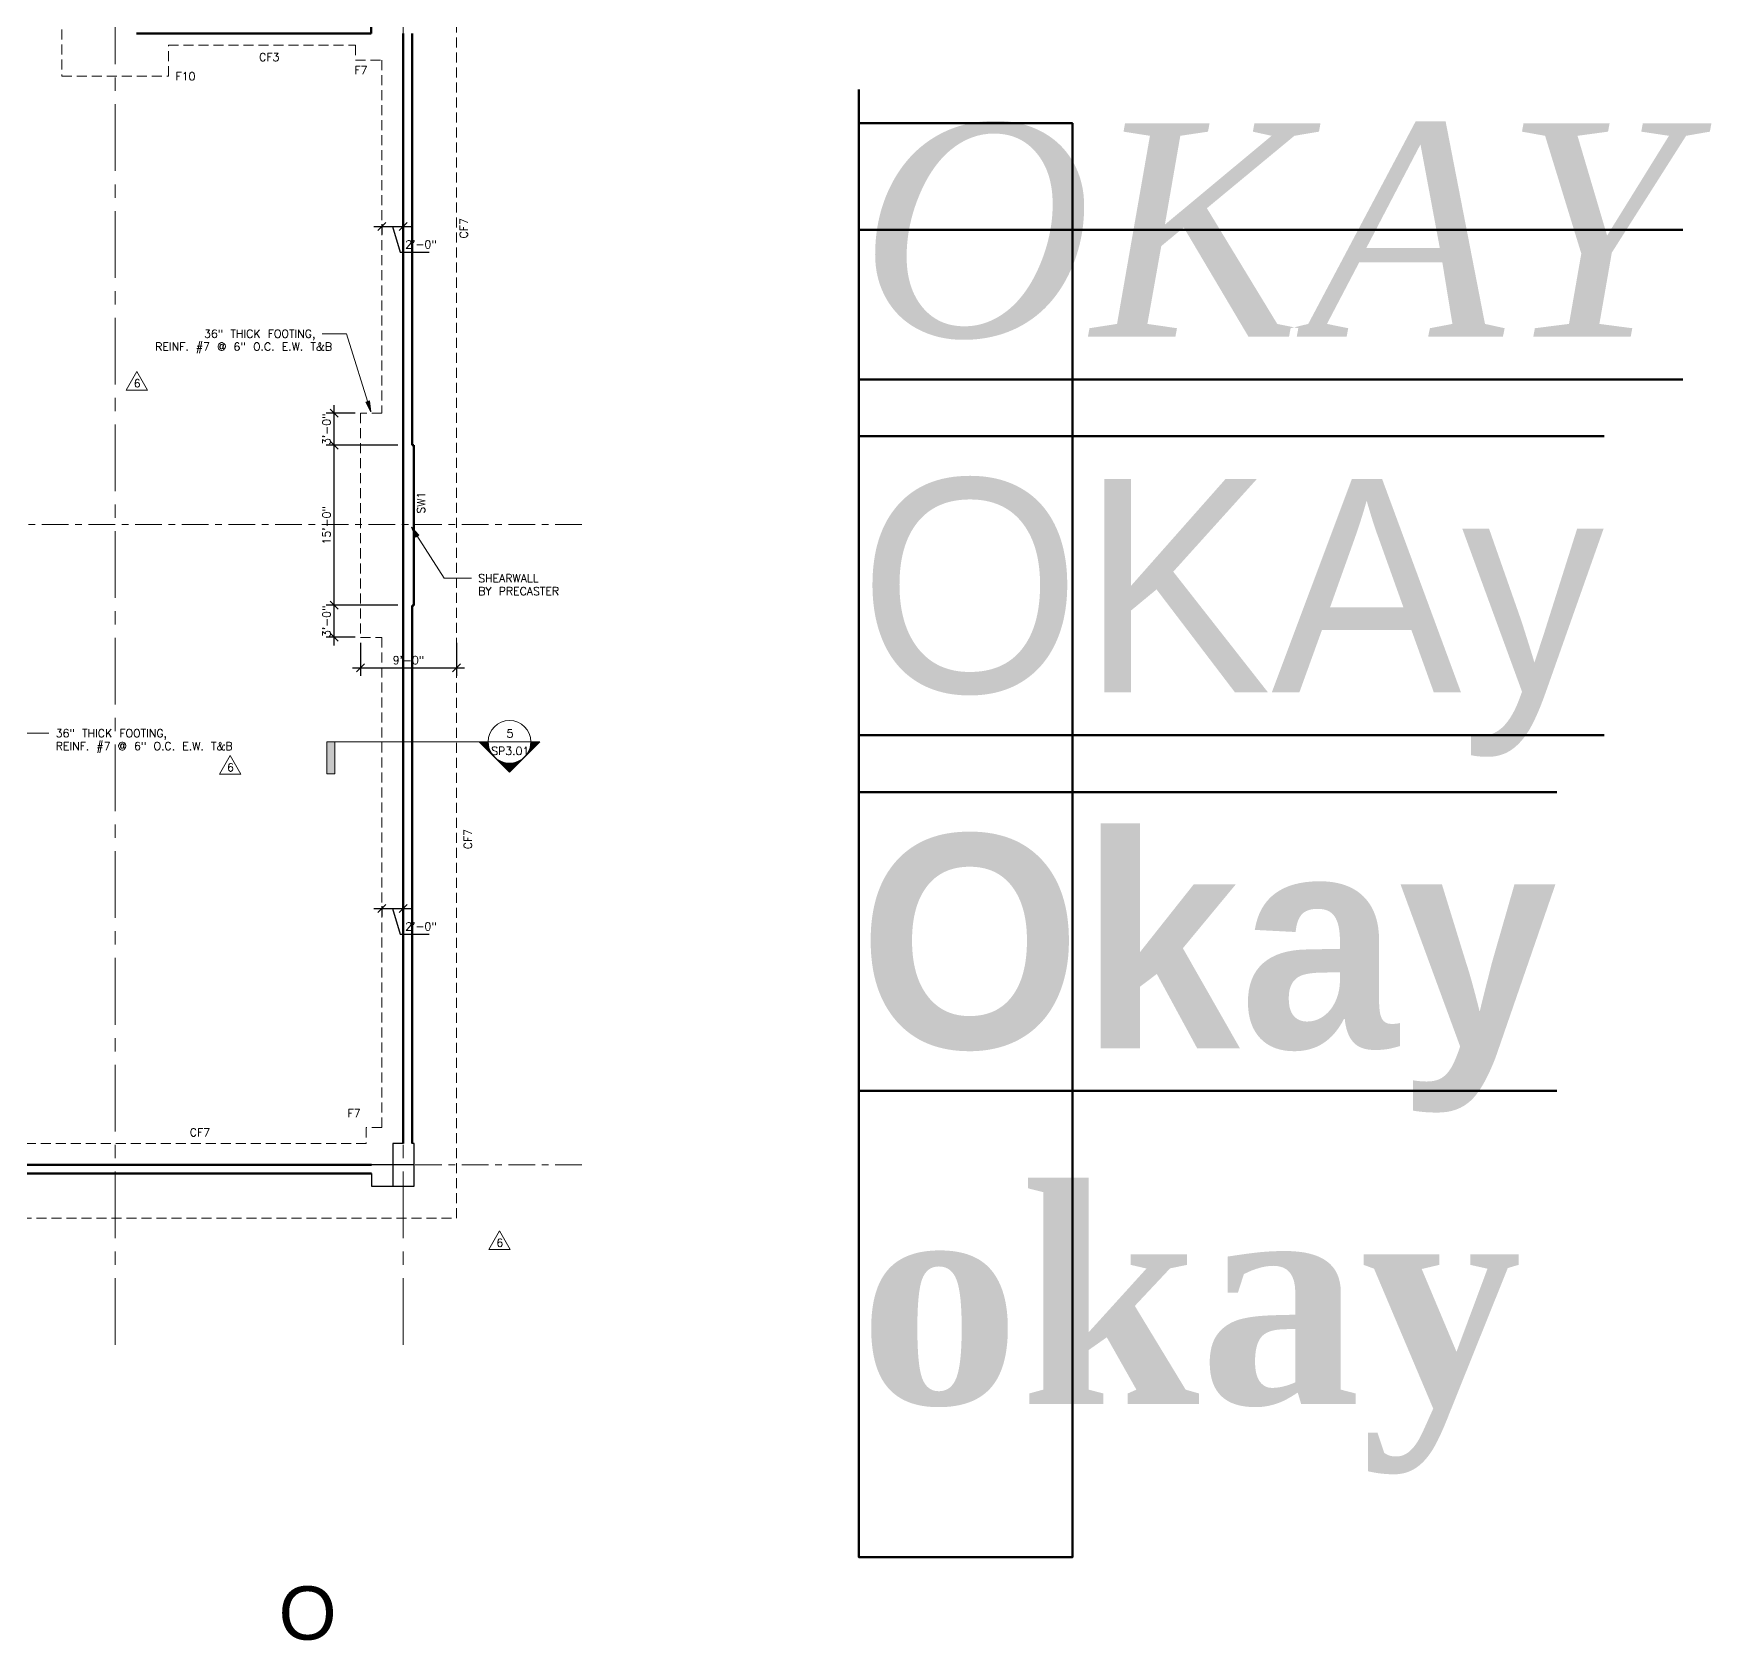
# Model space of a CAD drawing. Header units: feet. Extents: x 910 to 1330, y 4938 to 5224.
# Drawn here: x 1172.4 to 1329.6, y 4955.4 to 5106 of the extents above; entities that cross this region are included whole.
import ezdxf

# ---------------------------------------------------------------- set-up
doc = ezdxf.new("R2010")
doc.units = ezdxf.units.FT
doc.header["$LTSCALE"] = 5
doc.header["$MEASUREMENT"] = 0
doc.header["$PDMODE"] = 35
doc.header["$PDSIZE"] = 1
for name, pattern in [('CENTER', [2, 1.25, -0.25, 0.25, -0.25]), ('Grid Line 1_2_', [0.875, 0.5, -0.125, 0.125, -0.125]), ('Hidden', [0.28125, 0.1875, -0.09375])]:
    doc.linetypes.add(name, pattern=pattern)
doc.layers.get('0').update_dxf_attribs({"color": 250})
doc.layers.get('Defpoints').update_dxf_attribs({"color": 250})
for name, color, linetype, lineweight in [('A-ANNO-DIMS', 250, 'Continuous', 9), ('A-DETL-MBND', 5, 'Hidden', 9), ('A-WALL', 250, 'Continuous', 13), ('G-ANNO-REVC-IDEN', 250, 'Continuous', 9), ('G-ANNO-SYMB', 250, 'Continuous', 9), ('G-ANNO-TEXT', 250, 'Continuous', 9), ('G-ANNO-TTLB-WIDE', 250, 'Continuous', 50), ('S-COLS', 250, 'Continuous', 9), ('S-FNDN-IDEN', 250, 'Continuous', 9), ('S-GRID', 1, 'CENTER', 9)]:
    doc.layers.add(name, color=color, linetype=linetype, lineweight=lineweight)
doc.styles.get("Standard").update_dxf_attribs({"font": 'arial.ttf'})
doc.styles.add('txt_also', font='txt.shx')
doc.dimstyles.new('Linear_-_3_32__Arial', dxfattribs={"dimtxt": 0.75, "dimasz": 0.75, "dimexe": 0.75, "dimexo": 0.5, "dimgap": 0.35, "dimtad": 1, "dimdec": 4, "dimlfac": 12, "dimrnd": 0.0625, "dimzin": 3, "dimdsep": 46, "dimlunit": 4, "dimtxsty": 'txt_also', "dimblk1": 'OBLIQUE', "dimblk2": 'OBLIQUE', "dimsah": 1, "dimcen": 0.09, "dimdle": 0.75, "dimazin": 0, "dimtfac": 1, "dimtdec": 4, "dimtmove": 1, "dimatfit": 2, "dimfxl": 1, "dimtvp": 1, "dimfrac": 2, "dimtolj": 1, "dimtzin": 0, "dimarcsym": 2})

# ---------------------------------------------------------------- blocks, each defined once
blk = doc.blocks.new('_Oblique')
at = {"color": 0, "linetype": 'ByBlock', "lineweight": -2}
blk.add_line((-0.5, -0.5), (0.5, 0.5), dxfattribs=at)
blk = doc.blocks.new('*D10')
at = {"layer": 'A-ANNO-DIMS', "color": 0, "lineweight": -2, "transparency": 16777216}
for p, q in [((1204.25, 5087.93), (1207.75, 5087.93)), ((1205, 5088.14), (1205, 5087.18)), ((1206, 5087.93), (1206.73, 5085.51)), ((1207, 5088.14), (1207, 5087.18)), ((1206.73, 5085.51), (1209.43, 5085.51))]:
    blk.add_line(p, q, dxfattribs=at)
at = {"layer": 'Defpoints', "color": 0, "transparency": 16777216}
for p in [(1205, 5088.64), (1207, 5088.64), (1207, 5087.93)]:
    blk.add_point(p, dxfattribs=at)
at = {"layer": 'A-ANNO-DIMS', "color": 0, "lineweight": -2, "transparency": 16777216, "xscale": 0.75, "yscale": 0.75, "zscale": 0.75, "rotation": 180}
blk.add_blockref('_Oblique', (1205, 5087.93), dxfattribs=at)
at = {"layer": 'A-ANNO-DIMS', "color": 0, "lineweight": -2, "transparency": 16777216, "xscale": 0.75, "yscale": 0.75, "zscale": 0.75}
blk.add_blockref('_Oblique', (1207, 5087.93), dxfattribs=at)
at = {"layer": 'A-ANNO-DIMS', "color": 0, "transparency": 16777216, "insert": (1208.68, 5086.24), "char_height": 0.75, "width": 3.2068, "attachment_point": 5, "style": 'txt_also'}
blk.add_mtext('\\A1;2\'-0"', dxfattribs=at)
blk = doc.blocks.new('*D11')
at = {"layer": 'A-ANNO-DIMS', "color": 0, "lineweight": -2, "transparency": 16777216}
for p, q in [((1204.25, 5024.02), (1207.75, 5024.02)), ((1205, 5024.22), (1205, 5023.27)), ((1206, 5024.02), (1206.73, 5021.59)), ((1207, 5024.22), (1207, 5023.27)), ((1206.73, 5021.59), (1209.43, 5021.59))]:
    blk.add_line(p, q, dxfattribs=at)
at = {"layer": 'Defpoints', "color": 0, "transparency": 16777216}
for p in [(1205, 5024.72), (1207, 5024.72), (1207, 5024.02)]:
    blk.add_point(p, dxfattribs=at)
at = {"layer": 'A-ANNO-DIMS', "color": 0, "lineweight": -2, "transparency": 16777216, "xscale": 0.75, "yscale": 0.75, "zscale": 0.75, "rotation": 180}
blk.add_blockref('_Oblique', (1205, 5024.02), dxfattribs=at)
at = {"layer": 'A-ANNO-DIMS', "color": 0, "lineweight": -2, "transparency": 16777216, "xscale": 0.75, "yscale": 0.75, "zscale": 0.75}
blk.add_blockref('_Oblique', (1207, 5024.02), dxfattribs=at)
at = {"layer": 'A-ANNO-DIMS', "color": 0, "transparency": 16777216, "insert": (1208.68, 5022.33), "char_height": 0.75, "width": 3.2068, "attachment_point": 5, "style": 'txt_also'}
blk.add_mtext('\\A1;2\'-0"', dxfattribs=at)
blk = doc.blocks.new('*D22')
at = {"layer": 'A-ANNO-DIMS', "color": 0, "lineweight": -2, "transparency": 16777216}
for p, q in [((1200.55, 5048.67), (1200.55, 5053.17)), ((1206.5, 5052.42), (1199.8, 5052.42)), ((1202.5, 5049.42), (1199.8, 5049.42))]:
    blk.add_line(p, q, dxfattribs=at)
at = {"layer": 'Defpoints', "color": 0, "transparency": 16777216}
for p in [(1200.55, 5052.42), (1207, 5052.42), (1203, 5049.42)]:
    blk.add_point(p, dxfattribs=at)
at = {"layer": 'A-ANNO-DIMS', "color": 0, "lineweight": -2, "transparency": 16777216, "xscale": 0.75, "yscale": 0.75, "zscale": 0.75}
for p, rotation in [((1200.55, 5052.42), 90), ((1200.55, 5049.42), 270)]:
    blk.add_blockref('_Oblique', p, dxfattribs=dict(at, rotation=rotation))
at = {"layer": 'A-ANNO-DIMS', "color": 0, "transparency": 16777216, "insert": (1199.82, 5050.92), "char_height": 0.75, "width": 3.2068, "attachment_point": 5, "rotation": 90, "style": 'txt_also'}
blk.add_mtext('\\A1;3\'-0"', dxfattribs=at)
blk = doc.blocks.new('*D23')
at = {"layer": 'A-ANNO-DIMS', "color": 0, "lineweight": -2, "transparency": 16777216}
for p, q in [((1206.5, 5067.42), (1199.8, 5067.42)), ((1200.55, 5051.67), (1200.55, 5068.17)), ((1206.5, 5052.42), (1199.8, 5052.42))]:
    blk.add_line(p, q, dxfattribs=at)
at = {"layer": 'Defpoints', "color": 0, "transparency": 16777216}
for p in [(1200.55, 5067.42), (1207, 5067.42), (1207, 5052.42)]:
    blk.add_point(p, dxfattribs=at)
at = {"layer": 'A-ANNO-DIMS', "color": 0, "lineweight": -2, "transparency": 16777216, "xscale": 0.75, "yscale": 0.75, "zscale": 0.75}
for p, rotation in [((1200.55, 5067.42), 90), ((1200.55, 5052.42), 270)]:
    blk.add_blockref('_Oblique', p, dxfattribs=dict(at, rotation=rotation))
at = {"layer": 'A-ANNO-DIMS', "color": 0, "transparency": 16777216, "insert": (1199.82, 5059.92), "char_height": 0.75, "width": 3.899, "attachment_point": 5, "rotation": 90, "style": 'txt_also'}
blk.add_mtext('\\A1;15\'-0"', dxfattribs=at)
blk = doc.blocks.new('*D24')
at = {"layer": 'A-ANNO-DIMS', "color": 0, "lineweight": -2, "transparency": 16777216}
for p, q in [((1202.5, 5070.42), (1199.8, 5070.42)), ((1200.55, 5066.67), (1200.55, 5071.17)), ((1206.5, 5067.42), (1199.8, 5067.42))]:
    blk.add_line(p, q, dxfattribs=at)
at = {"layer": 'Defpoints', "color": 0, "transparency": 16777216}
for p in [(1200.55, 5070.42), (1203, 5070.42), (1207, 5067.42)]:
    blk.add_point(p, dxfattribs=at)
at = {"layer": 'A-ANNO-DIMS', "color": 0, "lineweight": -2, "transparency": 16777216, "xscale": 0.75, "yscale": 0.75, "zscale": 0.75}
for p, rotation in [((1200.55, 5070.42), 90), ((1200.55, 5067.42), 270)]:
    blk.add_blockref('_Oblique', p, dxfattribs=dict(at, rotation=rotation))
at = {"layer": 'A-ANNO-DIMS', "color": 0, "transparency": 16777216, "insert": (1199.82, 5068.92), "char_height": 0.75, "width": 3.2068, "attachment_point": 5, "rotation": 90, "style": 'txt_also'}
blk.add_mtext('\\A1;3\'-0"', dxfattribs=at)
blk = doc.blocks.new('*D25')
at = {"layer": 'A-ANNO-DIMS', "color": 0, "lineweight": -2, "transparency": 16777216}
for p, q in [((1203, 5048.92), (1203, 5045.8)), ((1212, 5048.92), (1212, 5045.8)), ((1202.25, 5046.55), (1212.75, 5046.55))]:
    blk.add_line(p, q, dxfattribs=at)
at = {"layer": 'Defpoints', "color": 0, "transparency": 16777216}
for p in [(1203, 5049.42), (1212, 5049.42), (1212, 5046.55)]:
    blk.add_point(p, dxfattribs=at)
at = {"layer": 'A-ANNO-DIMS', "color": 0, "lineweight": -2, "transparency": 16777216, "xscale": 0.75, "yscale": 0.75, "zscale": 0.75, "rotation": 180}
blk.add_blockref('_Oblique', (1203, 5046.55), dxfattribs=at)
at = {"layer": 'A-ANNO-DIMS', "color": 0, "lineweight": -2, "transparency": 16777216, "xscale": 0.75, "yscale": 0.75, "zscale": 0.75}
blk.add_blockref('_Oblique', (1212, 5046.55), dxfattribs=at)
at = {"layer": 'A-ANNO-DIMS', "color": 0, "transparency": 16777216, "insert": (1207.5, 5047.28), "char_height": 0.75, "width": 3.2068, "attachment_point": 5, "style": 'txt_also'}
blk.add_mtext('\\A1;9\'-0"', dxfattribs=at)
blk = doc.blocks.new('Section - 3_32_ x 3_8_-18514-NORTH GARAGE FOUNDATION PLAN')
at = {"layer": 'G-ANNO-SYMB'}
blk.add_hatch(color=256, dxfattribs=at).paths.add_polyline_path([(0, 0.375), (0, 0), (-0.09375, 0), (-0.09375, 0.375)], flags=0)
for p, q in [((0, 0.375), (-0.09375, 0.375)), ((-0.09375, 0.375), (-0.09375, 0)), ((0, 0), (0, 0.375)), ((-0.09375, 0), (0, 0))]:
    blk.add_line(p, q, dxfattribs=at)
blk = doc.blocks.new('Section - Section Head - Filled-1526-NORTH GARAGE FOUNDATION PLAN')
at = {"layer": 'G-ANNO-SYMB'}
h = blk.add_hatch(color=256, dxfattribs=at)
edge = h.paths.add_edge_path(flags=0)
edge.add_line((-0.427, 0.177), (-0.25, 0.354))
edge.add_line((-0.25, 0.354), (-0.25, 0.25))
edge.add_arc((-0.25, 0), 0.25, 90, 135)
h = blk.add_hatch(color=256, dxfattribs=at)
edge = h.paths.add_edge_path(flags=0)
edge.add_arc((-0.25, 0), 0.25, 45, 90)
edge.add_line((-0.25, 0.25), (-0.25, 0.354))
edge.add_line((-0.25, 0.354), (-0.073, 0.177))
h = blk.add_hatch(color=256, dxfattribs=at)
edge = h.paths.add_edge_path(flags=0)
edge.add_arc((-0.25, 0), 0.25, 137.9216, 180)
edge.add_line((-0.5, 0), (-0.604, 0))
edge.add_line((-0.604, 0), (-0.436, 0.168))
h = blk.add_hatch(color=256, dxfattribs=at)
edge = h.paths.add_edge_path(flags=0)
edge.add_line((-0.064, 0.168), (0.104, 0))
edge.add_line((0.104, 0), (0, 0))
edge.add_arc((-0.25, 0), 0.25, 0, 42.0784)
for p, q in [((-0.25, 0.354), (-0.604, 0)), ((-0.25, 0.354), (-0.427, 0.177)), ((-0.25, 0.354), (0.104, 0)), ((-0.25, 0.25), (-0.25, 0.354)), ((-0.073, 0.177), (-0.25, 0.354)), ((-0.25, 0.354), (-0.25, 0.25)), ((-0.436, 0.168), (-0.604, 0)), ((-0.5, 0), (-0.604, 0)), ((-0.604, 0), (-0.5, 0)), ((0.104, 0), (-0.064, 0.168)), ((0, 0), (0.104, 0)), ((0, 0), (0.104, 0))]:
    blk.add_line(p, q, dxfattribs=at)
for start, end in [(360, 180), (180, 360)]:
    blk.add_arc((-0.25, 0), 0.25, start, end, dxfattribs=at)
blk = doc.blocks.new('Revision Tag - Revision Tag-1868994-NORTH GARAGE FOUNDATION PLAN')
at = {"layer": 'G-ANNO-REVC-IDEN'}
for p, q in [((0, 0.138), (-0.126, -0.08)), ((0, 0.138), (0.126, -0.08)), ((-0.126, -0.08), (0.126, -0.08))]:
    blk.add_line(p, q, dxfattribs=at)

msp = doc.modelspace()

# ---------------------------------------------------------------- hatches: boundary and pattern name
at = {"layer": 'G-ANNO-TEXT'}
for points in [[(1203.9733484, 5070.5671235), (1203.8428381, 5071.5741281), (1203.506293, 5071.4687612)], [(1207.7697016, 5059.7547112), (1208.1598536, 5058.8172291), (1208.4569623, 5059.007206)]]:
    msp.add_hatch(color=7, dxfattribs=at).paths.add_polyline_path(points, flags=0)

# ---------------------------------------------------------------- linework, layer by layer
at = {"layer": 'A-DETL-MBND'}
for points in [[(1167, 4995), (1212, 4995), (1212, 5107.8333333), (1209.5208333, 5107.8333333), (1209.5208333, 5108), (1212, 5108), (1212, 5125), (1185, 5125), (1185, 5126), (1175, 5126), (1175, 5125), (1147.5, 5125)], [(1147.5, 5118), (1175, 5118), (1175, 5116), (1176.9166667, 5116), (1176.9166667, 5112), (1175, 5112), (1175, 5102), (1185, 5102), (1185, 5104.9166667), (1202.5208333, 5104.9166667), (1202.5208333, 5103.5), (1205, 5103.5), (1205, 5070.4166667), (1203, 5070.4166667), (1203, 5049.4166667), (1205, 5049.4166667), (1205, 5003.4791667), (1203.5208333, 5003.4791667), (1203.5208333, 5002), (1167, 5002)]]:
    msp.add_lwpolyline(points, dxfattribs=at)
at = {"layer": 'A-WALL', "lineweight": 50}
for p, q in [((1204, 5106), (1204, 5106.8333333)), ((1182, 5106), (1204, 5106)), ((1207, 5106), (1207, 5002)), ((1207.8333333, 5067.4166667), (1207.8333333, 5106)), ((1208, 5067.4166667), (1207.8333333, 5067.4166667)), ((1208, 5052.4166667), (1208, 5067.4166667)), ((1207.8333333, 5002), (1207.8333333, 5052.4166667)), ((1207.8333333, 5052.4166667), (1208, 5052.4166667)), ((1204.0208333, 5000), (1164, 5000)), ((1164, 4999.1666667), (1204.0208333, 4999.1666667))]:
    msp.add_line(p, q, dxfattribs=at)
at = {"layer": 'G-ANNO-SYMB'}
msp.add_line((1218.9691826, 5039.6257375), (1200.6140663, 5039.6257375), dxfattribs=at)
at = {"layer": 'G-ANNO-TEXT', "color": 7}
for p, q in [((1201.6875304, 5077.8680931), (1199.4017124, 5077.8680931)), ((1203.9733484, 5070.5671235), (1201.6875304, 5077.8680931)), ((1203.8428381, 5071.5741281), (1203.506293, 5071.4687612)), ((1203.506293, 5071.4687612), (1203.9733484, 5070.5671235)), ((1203.9733484, 5070.5671235), (1203.8428381, 5071.5741281)), ((1207.7697016, 5059.7547112), (1208.1598536, 5058.8172291)), ((1208.4569623, 5059.007206), (1207.7697016, 5059.7547112)), ((1207.7697016, 5059.7547112), (1210.8383174, 5054.955641)), ((1208.1598536, 5058.8172291), (1208.4569623, 5059.007206)), ((1210.8383174, 5054.955641), (1213.3966441, 5054.955641)), ((1171.2935932, 5040.4360062), (1173.7963041, 5040.4360062))]:
    msp.add_line(p, q, dxfattribs=at)
at = {"layer": 'G-ANNO-TTLB-WIDE', "color": 221, "ltscale": 10}
msp.add_line((1249.7225328, 5097.5972847), (1249.7225328, 5100.7525936), dxfattribs=at)
msp.add_lwpolyline([(1249.7225328, 5097.5972847), (1269.7225328, 5097.5972847), (1269.7225328, 4963.2100014), (1249.7225328, 4963.2100014)], close=True, dxfattribs=at)
at = {"layer": 'S-COLS', "lineweight": 30}
for p, q in [((1207, 5002), (1206.0208333, 5002)), ((1206.0208333, 5002), (1206.0208333, 4998)), ((1208.0208333, 5002), (1207.8333333, 5002)), ((1208.0208333, 4998), (1208.0208333, 5002)), ((1208.0208333, 5000), (1204.0208333, 5000)), ((1204.0208333, 4999.1666667), (1204.0208333, 4998)), ((1204.0208333, 4998), (1208.0208333, 4998))]:
    msp.add_line(p, q, dxfattribs=at)
at = {"layer": 'S-GRID'}
for p, q in [((1180, 4983.1206391), (1180, 5133.7266495)), ((1207, 4983.1206391), (1207, 5133.7266495))]:
    msp.add_line(p, q, dxfattribs=at)
at = {"layer": 'S-GRID', "linetype": 'Grid Line 1_2_'}
for p, q in [((1223.7579736, 5060), (987.5957821, 5060)), ((1223.7579736, 5000), (987.5957821, 5000))]:
    msp.add_line(p, q, dxfattribs=at)

# ---------------------------------------------------------------- block references
at = {"layer": 'G-ANNO-REVC-IDEN', "xscale": 7.999999999999992, "yscale": 7.999999999999992, "zscale": 7.999999999999992}
for p in [(1182.0409314, 5073.2322491), (1190.78633, 5037.2433945), (1216.0327261, 4992.6928278)]:
    msp.add_blockref('Revision Tag - Revision Tag-1868994-NORTH GARAGE FOUNDATION PLAN', p, dxfattribs=at)
at = {"layer": 'G-ANNO-SYMB', "xscale": 7.999999999999992, "yscale": 7.999999999999992, "zscale": 7.999999999999992, "rotation": 180}
msp.add_blockref('Section - Section Head - Filled-1526-NORTH GARAGE FOUNDATION PLAN', (1214.9691826, 5039.6257375), dxfattribs=at)
at = {"layer": 'G-ANNO-SYMB', "extrusion": (0, 0, -1), "xscale": 7.999999999999992, "yscale": 7.999999999999992, "zscale": 7.999999999999992, "rotation": 180}
msp.add_blockref('Section - 3_32_ x 3_8_-18514-NORTH GARAGE FOUNDATION PLAN', (-1200.6140663, 5039.6257375), dxfattribs=at)

# ---------------------------------------------------------------- texts
at = {"layer": 'G-ANNO-REVC-IDEN', "char_height": 0.75, "width": 0.707, "attachment_point": 1, "style": 'txt_also'}
for insert in [(1181.7456579, 5073.598757), (1190.4910565, 5037.6099025), (1215.7374526, 4993.0593358)]:
    msp.add_mtext('6', dxfattribs=dict(at, insert=insert))
at = {"layer": 'G-ANNO-SYMB', "char_height": 0.75, "attachment_point": 1, "style": 'txt_also'}
for s, insert, width in [('5', (1216.6924346, 5040.7847906), 0.707), ('SP3.01', (1215.2546393, 5039.1484369), 4.1915)]:
    msp.add_mtext(s, dxfattribs=dict(at, insert=insert, width=width))
at = {"layer": 'G-ANNO-TEXT', "color": 7, "char_height": 0.75, "attachment_point": 1, "style": 'txt_also'}
for s, insert, width in [('36" THICK FOOTING,', (1188.3434709, 5078.2430931), 12.625), ('REINF. #7 @ 6" O.C. E.W. T&B', (1183.7601376, 5077.0347598), 18.18), ('SHEARWALL', (1214.0366441, 5055.330641), 7.979), ('BY PRECASTER', (1214.0366441, 5054.1223076), 9.92325), ('36" THICK FOOTING,', (1174.4363041, 5040.8110062), 12.625), ('REINF. #7 @ 6" O.C. E.W. T&B', (1174.4363041, 5039.6026728), 18.18)]:
    msp.add_mtext(s, dxfattribs=dict(at, insert=insert, width=width))
at = {"layer": 'G-ANNO-TEXT', "color": 7, "insert": (1208.3037072, 5061.0175168), "char_height": 0.75, "width": 2.828, "attachment_point": 1, "rotation": 90, "style": 'txt_also'}
msp.add_mtext('SW1', dxfattribs=at)
at = {"layer": 'G-ANNO-TTLB-WIDE', "color": 4, "ltscale": 10}
msp.add_text('O', height=5, dxfattribs=at).set_placement((1195.3294911, 4955.4884874))
at = {"layer": 'G-ANNO-TTLB-WIDE', "color": 221, "ltscale": 10, "insert": (1249.7225328, 5097.5972847), "char_height": 20, "attachment_point": 1}
msp.add_mtext_dynamic_manual_height_columns('{\\fTimes New Roman|b0|i1|c0|p18;\\L\\K\\C85;\\c4766296;OKAY \\fRockwell|b0|i0|c0|p18;\\O\\k\\C221;OKAy\\P\\fRockwell|b1|i0|c0|p18;Okay \\fTimes New Roman|b1|i0|c0|p18;\\l\\o\\C81;\\c8512686;okay}', width=20, gutter_width=3.75, heights=[0], dxfattribs=at)
at = {"layer": 'S-FNDN-IDEN', "char_height": 0.75, "attachment_point": 1, "style": 'txt_also'}
for s, insert, width in [('CF3', (1193.5057012, 5104.1660829), 2.424), ('F10', (1185.6679623, 5102.3700539), 2.19675), ('F7', (1202.4276655, 5102.956634), 1.48975), ('F7', (1201.7896451, 5005.1984157), 1.48975), ('CF7', (1187.0057012, 5003.4036562), 2.424)]:
    msp.add_mtext(s, dxfattribs=dict(at, insert=insert, width=width))
at = {"layer": 'S-FNDN-IDEN', "char_height": 0.75, "width": 2.424, "attachment_point": 1, "rotation": 90, "style": 'txt_also'}
for insert in [(1212.3015331, 5086.8044337), (1212.6983649, 5029.5641569)]:
    msp.add_mtext('CF7', dxfattribs=dict(at, insert=insert))

# ---------------------------------------------------------------- dimensions: what is measured, and where the dimension line sits
at = {"layer": 'A-ANNO-DIMS'}
for base, p1, p2, override, picture, middle in [((1207, 5087.9323077), (1205, 5088.6394144), (1207, 5088.6394144), {"dimscale": 1, "dimpost": '<>', "dimfxl": 24}, '*D10', (1207.0771368, 5086.2414482)), ((1212, 5046.5499779), (1203, 5049.4166667), (1212, 5049.4166667), {"dimscale": 1, "dimpost": '<>', "dimfxl": 108}, '*D25', (1207.5, 5047.2829077)), ((1207, 5024.0167225), (1205, 5024.7238293), (1207, 5024.7238293), {"dimscale": 1, "dimpost": '<>', "dimfxl": 24}, '*D11', (1207.0771368, 5022.325863))]:
    dim = msp.add_linear_dim(base=base, p1=p1, p2=p2, dimstyle='Linear_-_3_32__Arial', override=override, dxfattribs=at)
    dim.commit()
    dim.dimension.update_dxf_attribs({"geometry": picture, "text_midpoint": middle})
for base, p1, p2, override, picture, middle in [((1200.5492699, 5070.4166667), (1207, 5067.4166667), (1203, 5070.4166667), {"dimscale": 1, "dimpost": '<>', "dimfxl": 60}, '*D24', (1199.8160843, 5068.9166667)), ((1200.5492699, 5067.4166667), (1207, 5052.4166667), (1207, 5067.4166667), {"dimscale": 1, "dimpost": '<>', "dimfxl": 180}, '*D23', (1199.8163401, 5059.9166667)), ((1200.5492699, 5052.4166667), (1203, 5049.4166667), (1207, 5052.4166667), {"dimscale": 1, "dimpost": '<>', "dimfxl": 60}, '*D22', (1199.8160843, 5050.9166667))]:
    dim = msp.add_linear_dim(base=base, p1=p1, p2=p2, angle=90, dimstyle='Linear_-_3_32__Arial', override=override, dxfattribs=at)
    dim.commit()
    dim.dimension.update_dxf_attribs({"geometry": picture, "text_midpoint": middle})

doc.saveas('drawing.dxf')
